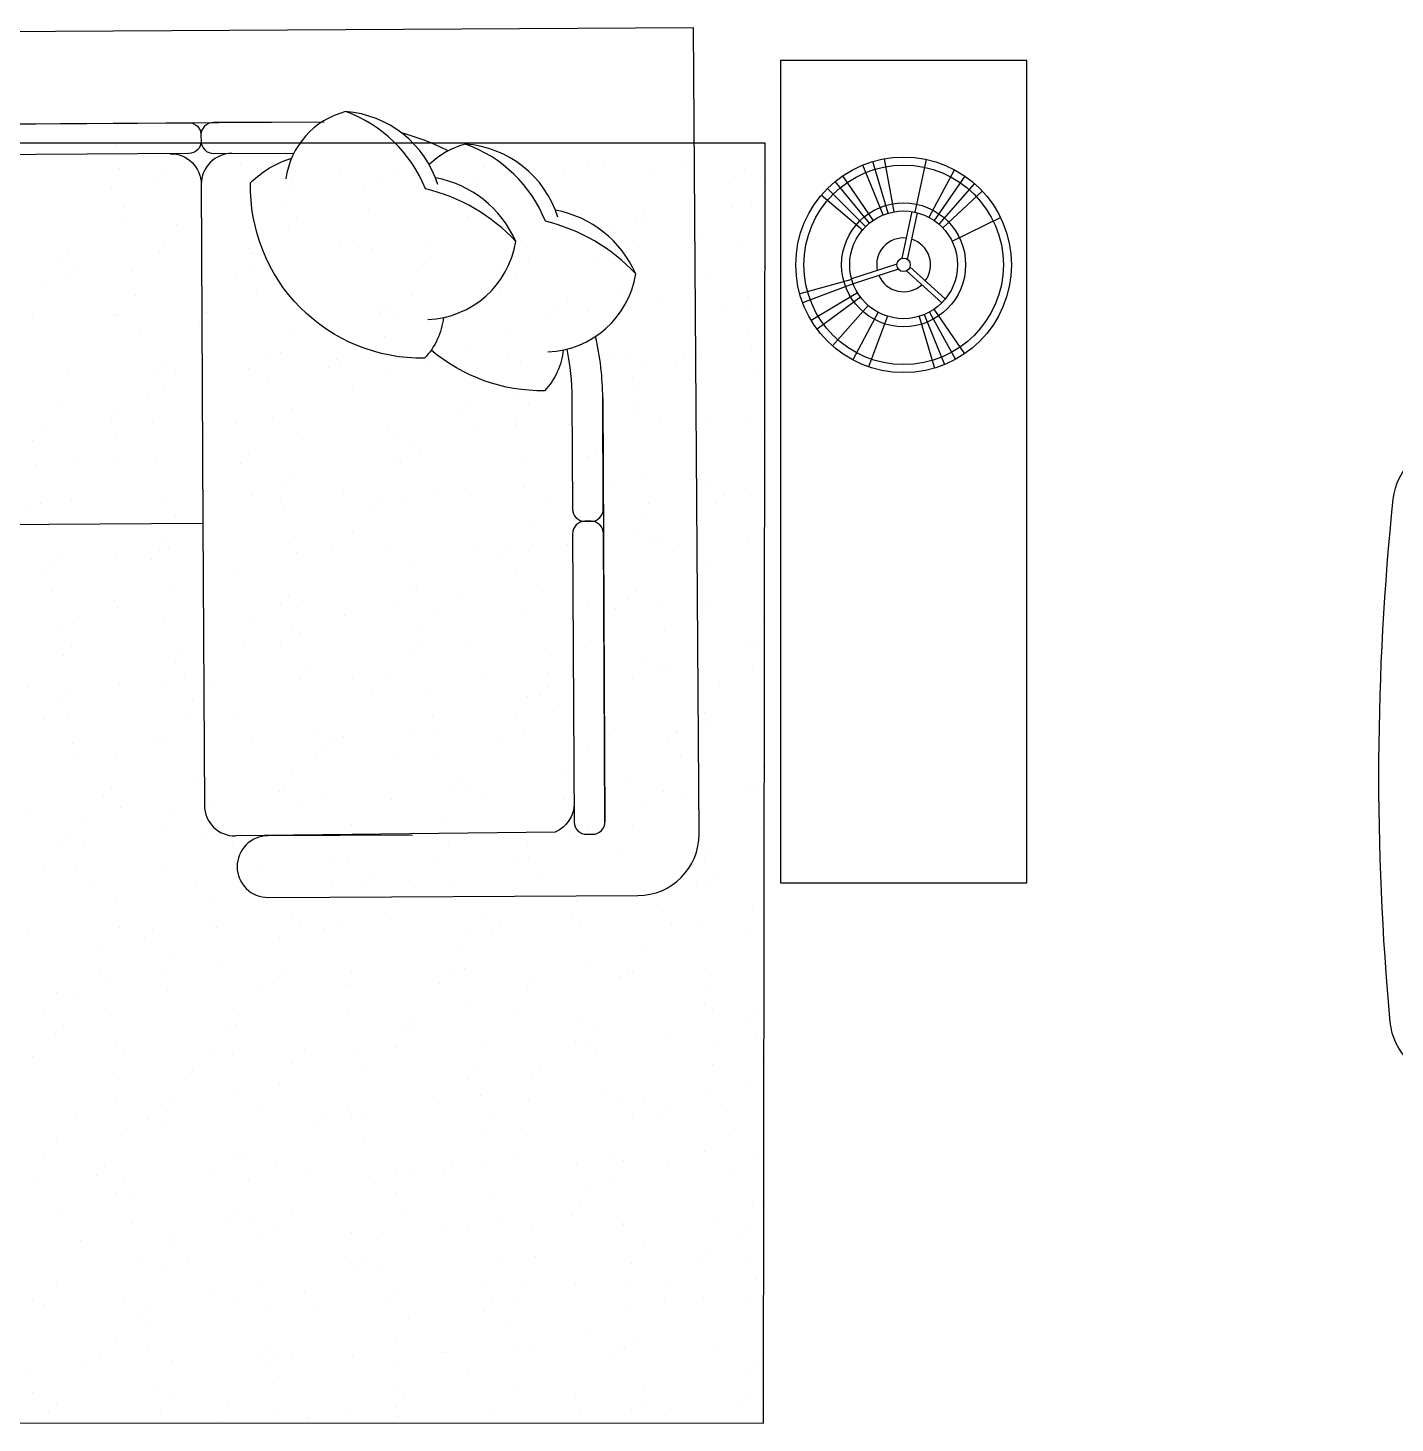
# Model space of a CAD drawing. Extents: x -678889171 to 586587, y -792238163 to 335485.
# Drawn here: x 70743 to 72962, y 64925 to 67190 of the extents above; entities that cross this region are included whole.
import ezdxf

# ---------------------------------------------------------------- set-up
doc = ezdxf.new("R2010")
doc.units = 0
doc.header["$MEASUREMENT"] = 0
doc.set_wipeout_variables(frame=1)
doc.layers.get('0').update_dxf_attribs({"color": 8})
for name, color, linetype in [('9TH-FURN$0$I-FURN', 252, 'Continuous'), ('9TH-FURN$0$I-FURN-FLOR', 252, 'Continuous'), ('9TH-FURN$0$I-FURN-PATT', 252, 'Continuous'), ('9TH-FURN$0$I-WIPEOUT', 252, 'Continuous')]:
    doc.layers.add(name, color=color, linetype=linetype)

msp = doc.modelspace()

# ---------------------------------------------------------------- linework, layer by layer
for p, q in [((71823.1, 67189.8, 0), (69210.2, 67175.3, 0)), ((71832.3, 65881.9, 0), (71823.1, 67189.8, 0)), ((72131.1, 66886.3, 0), (72097.9, 66967.3, 0)), ((72139.2, 66889.2, 0), (72114.1, 66973, 0)), ((72148.7, 66891.5, 0), (72133.2, 66977.6, 0)), ((72182.9, 66890.9, 0), (72201.5, 66976.4, 0)), ((72114.9, 66877.6, 0), (72065.6, 66949.9, 0)), ((72205.6, 66882.5, 0), (72246.9, 66959.6, 0)), ((72214.2, 66877.2, 0), (72264.1, 66949.1, 0)), ((72102.5, 66867.3, 0), (72040.8, 66929.3, 0)), ((72108.8, 66873, 0), (72053.3, 66940.6, 0)), ((72221.9, 66871.2, 0), (72279.6, 66937, 0)), ((72228.1, 66865.2, 0), (72291.8, 66925.1, 0)), ((72097.4, 66861.8, 0), (72030.6, 66918.3, 0)), ((72162.1, 66816.1, 0), (72178.3, 66891.7, 0)), ((72170.7, 66814.2, 0), (72186.9, 66889.9, 0)), ((72242.9, 66843.8, 0), (72321.4, 66882.3, 0)), ((72153.4, 66806.4, 0), (72079.8, 66782.7, 0)), ((72156.1, 66798.1, 0), (72082.4, 66774.3, 0)), ((72168.8, 66795.4, 0), (72226.2, 66743.5, 0)), ((72174.6, 66801.9, 0), (72232, 66750, 0)), ((72080, 66781.7, 0), (71995.8, 66758.1, 0)), ((72082.4, 66774.6, 0), (72000.4, 66743.8, 0)), ((72089.4, 66760.1, 0), (72014.5, 66714.8, 0)), ((72094.2, 66753, 0), (72024.1, 66700.6, 0)), ((72106.6, 66739.5, 0), (72049, 66673.7, 0)), ((72123, 66728.2, 0), (72081.7, 66651.1, 0)), ((72138.4, 66721.8, 0), (72107.4, 66639.9, 0)), ((72189.4, 66721.5, 0), (72214.5, 66637.7, 0)), ((72197.4, 66724.4, 0), (72230.6, 66643.4, 0)), ((72206.3, 66728.6, 0), (72248.3, 66651.8, 0)), ((72213.6, 66733.1, 0), (72262.9, 66660.8, 0)), ((70458.4, 66382.2, 0), (71027, 66386, 0)), ((71027, 66386, 0), (71029.4, 65928, 0)), ((71832.3, 65881.9, 0), (71832.3, 65881.9, 0)), ((71132.8, 65778.5, 0), (71732.8, 65781.4, 0))]:
    msp.add_line(p, q)
at = {"elevation": 0}
for points in [[(71223.8, 67036.9), (69854.2, 67028.4)], [(71676, 66589.1), (71679.6, 65901)], [(71598.9, 65884.6), (71079.7, 65878.2)]]:
    msp.add_lwpolyline(points, dxfattribs=at)
for points in [[(70425.3, 67032), (71003.8, 67035.9, -0.414214), (71023.9, 67016), (71024, 67006, -0.414214), (71004.1, 66985.9), (70425.5, 66982, -0.414214), (70405.4, 67002), (70405.4, 67012, -0.414214)], [(71679.6, 65901.1), (71677.1, 66369.1, 0.414214), (71657, 66389), (71647, 66389, 0.414214), (71627.1, 66368.9), (71629.6, 65900.9, 0.414214), (71649.6, 65881), (71659.6, 65881, 0.414214)]]:
    msp.add_lwpolyline(points, format="xyb", close=True, dxfattribs=at)
for points in [[(71219.9, 67036.9), (71043.8, 67036.1, 0.414214), (71023.9, 67016), (71024, 67006, 0.414214), (71044.1, 66986.1), (71174.8, 66986.7)], [(71408.4, 66935.5, 0.306663), (71258.7, 67054, 0.30633), (71161.8, 66944.6, -0.872847)], [(71534.8, 66843.3, 0.14773), (71388.2, 66928.6, 0.213343), (71258.7, 67054, 0.178662)], [(71425.2, 66990.4, 0.045527), (71348.9, 67019.8)], [(71603.1, 66882.8, 0.306663), (71453.4, 67001.3, 0.132419), (71394.3, 66967.9, 0.132419)], [(71729.5, 66790.6, 0.14773), (71583, 66875.9, 0.213343), (71453.4, 67001.3, 0.178662)], [(70974.1, 66985.7, -0.414214), (71024.3, 66936), (71027, 66386, -0.414214)], [(71074.1, 66986.2, 0.414214), (71024.3, 66936), (71027, 66386, 0.414214)], [(71417.3, 66719.8, -0.165541), (71386.7, 66653.6, -0.425989), (71104.5, 66938.6, -0.121523), (71171, 66978.4, 7.115464)], [(71392.1, 66716.6, 0.356772), (71534.8, 66843.3, 0.249542), (71404.5, 66946.6, -9.61688)], [(71586.9, 66663.9, 0.356772), (71729.5, 66790.6, 0.249542), (71599.2, 66893.9, -9.61688)], [(71617.6, 66668.4, -0.050084), (71626, 66588.9), (71626.9, 66408.9, 0.414214), (71647, 66389), (71657, 66389, 0.414214), (71676.9, 66409.1), (71676, 66589.1, 0.056083), (71664.3, 66689.1)], [(71612, 66667.1, -0.165541), (71581.4, 66600.9, -0.181425), (71397.5, 66666.8, -0.181425)], [(71629.4, 65930.9, -0.302306), (71598.9, 65884.6, -0.302306)], [(71367.3, 65879.6), (71132.3, 65878.5, 0.414214), (71082.6, 65828.2), (71082.6, 65828.2, 0.414214), (71132.8, 65778.5)]]:
    msp.add_lwpolyline(points, format="xyb", dxfattribs=at)
for radius in [175, 161.9, 100.6, 87.5, 10.9]:
    msp.add_circle((72164.3, 66805.3, 0), radius)
for centre, radius, start, end in [((72164.3, 66805.3, 0), 43.7, 83.6283, 192.1499), ((72164.3, 66805.3, 0), 43.7, 323.6283, 72.1499), ((72164.3, 66805.3, 0), 43.7, 203.6283, 312.1499), ((71079.4, 65928.2, 0), 50, 180.2785, 270.2785), ((71732.3, 65881.4, 0), 100, 270.2785, 0.2785)]:
    msp.add_arc(centre, radius, start, end)
at = {"layer": '9TH-FURN$0$I-FURN'}
for p, q in [((72364.3, 67136.9, 0), (71964.3, 67136.9, 0)), ((71964.3, 67136.9, 0), (71964.3, 65802.2, 0)), ((72364.3, 65802.2, 0), (72364.3, 67136.9, 0)), ((71964.3, 65802.2, 0), (72364.3, 65802.2, 0))]:
    msp.add_line(p, q, dxfattribs=at)
at = {"layer": '9TH-FURN$0$I-FURN-FLOR'}
for p, q in [((71939.4, 67003, 0), (68663.6, 67003, 0)), ((71937.1, 64925.3, 0), (71939.4, 67003, 0)), ((68690.5, 64926.6, 0), (71937.1, 64925.3, 0))]:
    msp.add_line(p, q, dxfattribs=at)
at = {"layer": '9TH-FURN$0$I-FURN-PATT'}
for p, q in [((70887.1, 67000.3, 0), (70887.1, 67000.3, 0)), ((71365.5, 66992.8, 0), (71365.5, 66992.8, 0)), ((71088.4, 66968.1, 0), (71088.4, 66968.1, 0)), ((71652.9, 66966.9, 0), (71652.9, 66966.9, 0)), ((71679.5, 66971.4, 0), (71679.5, 66971.4, 0)), ((71811.2, 66965.4, 0), (71811.2, 66965.4, 0)), ((70889.2, 66961.1, 0), (70889.2, 66961.1, 0)), ((70892.1, 66960.6, 0), (70892.1, 66960.6, 0)), ((70955.6, 66941.3, 0), (70955.6, 66941.3, 0)), ((70968.5, 66955.3, 0), (70968.5, 66955.3, 0)), ((71248.1, 66957.2, 0), (71248.1, 66957.2, 0)), ((71318.5, 66942.9, 0), (71318.5, 66942.9, 0)), ((71344.9, 66960.7, 0), (71344.9, 66960.7, 0)), ((71465.4, 66947.1, 0), (71465.4, 66947.1, 0)), ((71483.3, 66963.9, 0), (71483.3, 66963.9, 0)), ((71518.8, 66949.5, 0), (71518.8, 66949.5, 0)), ((71531.7, 66963.5, 0), (71531.7, 66963.5, 0)), ((71612.2, 66951.3, 0), (71612.2, 66951.3, 0)), ((71759.1, 66955.5, 0), (71759.1, 66955.5, 0)), ((71905.9, 66959.7, 0), (71905.9, 66959.7, 0)), ((70878, 66930.2, 0), (70878, 66930.2, 0)), ((71024.9, 66934.4, 0), (71024.9, 66934.4, 0)), ((71171.7, 66938.6, 0), (71171.7, 66938.6, 0)), ((71174.5, 66932, 0), (71174.5, 66932, 0)), ((71289.9, 66934.1, 0), (71289.9, 66934.1, 0)), ((71881.1, 66937.4, 0), (71881.1, 66937.4, 0)), ((71938.2, 66937.8, 0), (71938.2, 66937.8, 0)), ((70900, 66898.6, 0), (70900, 66898.6, 0)), ((71153.9, 66899.9, 0), (71153.9, 66899.9, 0)), ((71461.9, 66906.1, 0), (71461.9, 66906.1, 0)), ((71491.2, 66901.9, 0), (71491.2, 66901.9, 0)), ((71886.1, 66897.7, 0), (71886.1, 66897.7, 0)), ((71917.6, 66905.8, 0), (71917.6, 66905.8, 0)), ((70894.6, 66875.3, 0), (70894.6, 66875.3, 0)), ((71178.3, 66881.6, 0), (71178.3, 66881.6, 0)), ((71295, 66894.4, 0), (71295, 66894.4, 0)), ((71457.8, 66883.5, 0), (71457.8, 66883.5, 0)), ((71728.5, 66875.8, 0), (71728.5, 66875.8, 0)), ((71741.4, 66889.8, 0), (71741.4, 66889.8, 0)), ((71747.1, 66877, 0), (71747.1, 66877, 0)), ((70983.4, 66871.2, 0), (70983.4, 66871.2, 0)), ((71101.6, 66864.5, 0), (71101.6, 66864.5, 0)), ((71165.3, 66867.6, 0), (71165.3, 66867.6, 0)), ((71692.7, 66867.9, 0), (71692.7, 66867.9, 0)), ((71837.5, 66852.4, 0), (71837.5, 66852.4, 0)), ((70962.8, 66839.1, 0), (70962.8, 66839.1, 0)), ((71103.3, 66831.3, 0), (71103.3, 66831.3, 0)), ((71250.2, 66835.6, 0), (71250.2, 66835.6, 0)), ((71270.8, 66845.3, 0), (71270.8, 66845.3, 0)), ((71302.9, 66832.4, 0), (71302.9, 66832.4, 0)), ((71397, 66839.8, 0), (71397, 66839.8, 0)), ((71543.8, 66844, 0), (71543.8, 66844, 0)), ((71690.7, 66848.2, 0), (71690.7, 66848.2, 0)), ((71697.8, 66828.2, 0), (71697.8, 66828.2, 0)), ((71726.5, 66845, 0), (71726.5, 66845, 0)), ((71894, 66835.7, 0), (71894, 66835.7, 0)), ((70792.4, 66810.4, 0), (70792.4, 66810.4, 0)), ((70809.6, 66822.9, 0), (70809.6, 66822.9, 0)), ((70956.5, 66827.1, 0), (70956.5, 66827.1, 0)), ((71106.6, 66824.9, 0), (71106.6, 66824.9, 0)), ((71388, 66807.9, 0), (71388, 66807.9, 0)), ((71556.1, 66816.3, 0), (71556.1, 66816.3, 0)), ((71667.5, 66809.7, 0), (71667.5, 66809.7, 0)), ((70811.9, 66785.7, 0), (70811.9, 66785.7, 0)), ((70824.8, 66799.7, 0), (70824.8, 66799.7, 0)), ((70913.3, 66795, 0), (70913.3, 66795, 0)), ((71079.7, 66784.5, 0), (71079.7, 66784.5, 0)), ((71104.3, 66801.6, 0), (71104.3, 66801.6, 0)), ((71375, 66793.9, 0), (71375, 66793.9, 0)), ((71504.4, 66798.3, 0), (71504.4, 66798.3, 0)), ((71535.5, 66784.2, 0), (71535.5, 66784.2, 0)), ((71843.5, 66790.4, 0), (71843.5, 66790.4, 0)), ((71938.2, 66802.1, 0), (71938.2, 66802.1, 0)), ((70771.8, 66778.4, 0), (70771.8, 66778.4, 0)), ((71114.6, 66762.9, 0), (71114.6, 66762.9, 0)), ((71705.7, 66766.2, 0), (71705.7, 66766.2, 0)), ((70918.3, 66755.4, 0), (70918.3, 66755.4, 0)), ((71365, 66755.5, 0), (71365, 66755.5, 0)), ((71472, 66741.2, 0), (71472, 66741.2, 0)), ((71509.5, 66758.7, 0), (71509.5, 66758.7, 0)), ((71618.8, 66745.5, 0), (71618.8, 66745.5, 0)), ((71765.7, 66749.7, 0), (71765.7, 66749.7, 0)), ((71912.5, 66753.9, 0), (71912.5, 66753.9, 0)), ((70750.9, 66719.7, 0), (70750.9, 66719.7, 0)), ((70884.6, 66724.4, 0), (70884.6, 66724.4, 0)), ((70888.7, 66723.8, 0), (70888.7, 66723.8, 0)), ((71031.5, 66728.6, 0), (71031.5, 66728.6, 0)), ((71034.5, 66726, 0), (71034.5, 66726, 0)), ((71178.3, 66732.8, 0), (71178.3, 66732.8, 0)), ((71314, 66727.8, 0), (71314, 66727.8, 0)), ((71316.1, 66728.8, 0), (71316.1, 66728.8, 0)), ((71325.1, 66737, 0), (71325.1, 66737, 0)), ((71344.4, 66723.4, 0), (71344.4, 66723.4, 0)), ((71584.7, 66720.2, 0), (71584.7, 66720.2, 0)), ((71597.7, 66734.2, 0), (71597.7, 66734.2, 0)), ((71652.4, 66729.6, 0), (71652.4, 66729.6, 0)), ((71877.2, 66736, 0), (71877.2, 66736, 0)), ((71907.2, 66732.1, 0), (71907.2, 66732.1, 0)), ((70926.2, 66693.4, 0), (70926.2, 66693.4, 0)), ((71021.6, 66712, 0), (71021.6, 66712, 0)), ((71174, 66694.7, 0), (71174, 66694.7, 0)), ((71517.4, 66696.7, 0), (71517.4, 66696.7, 0)), ((71912.3, 66692.5, 0), (71912.3, 66692.5, 0)), ((71937.7, 66700.5, 0), (71937.7, 66700.5, 0)), ((71321.2, 66689.2, 0), (71321.2, 66689.2, 0)), ((71127.8, 66659.3, 0), (71127.8, 66659.3, 0)), ((71153.4, 66662.6, 0), (71153.4, 66662.6, 0)), ((71244.2, 66652.3, 0), (71244.2, 66652.3, 0)), ((71461.3, 66668.8, 0), (71461.3, 66668.8, 0)), ((71523.7, 66654.1, 0), (71523.7, 66654.1, 0)), ((71542.1, 66649.1, 0), (71542.1, 66649.1, 0)), ((71689, 66653.3, 0), (71689, 66653.3, 0)), ((71718.9, 66662.6, 0), (71718.9, 66662.6, 0)), ((71807.4, 66660.5, 0), (71807.4, 66660.5, 0)), ((71835.8, 66657.5, 0), (71835.8, 66657.5, 0)), ((71917.1, 66668.5, 0), (71917.1, 66668.5, 0)), ((70807.9, 66628, 0), (70807.9, 66628, 0)), ((70954.8, 66632.2, 0), (70954.8, 66632.2, 0)), ((70960.6, 66645.9, 0), (70960.6, 66645.9, 0)), ((70982.9, 66633.9, 0), (70982.9, 66633.9, 0)), ((71101.6, 66636.4, 0), (71101.6, 66636.4, 0)), ((71231.3, 66638.3, 0), (71231.3, 66638.3, 0)), ((71248.4, 66640.6, 0), (71248.4, 66640.6, 0)), ((71329.1, 66627.2, 0), (71329.1, 66627.2, 0)), ((71395.3, 66644.9, 0), (71395.3, 66644.9, 0)), ((71746.6, 66639.7, 0), (71746.6, 66639.7, 0)), ((71794.4, 66646.5, 0), (71794.4, 66646.5, 0)), ((71920.2, 66630.5, 0), (71920.2, 66630.5, 0)), ((70962.3, 66601.8, 0), (70962.3, 66601.8, 0)), ((71132.8, 66619.6, 0), (71132.8, 66619.6, 0)), ((71270.3, 66608, 0), (71270.3, 66608, 0)), ((71724, 66623, 0), (71724, 66623, 0)), ((71726, 66607.7, 0), (71726, 66607.7, 0)), ((70939.4, 66589.8, 0), (70939.4, 66589.8, 0)), ((71530.6, 66593.1, 0), (71530.6, 66593.1, 0)), ((71733.4, 66580.4, 0), (71733.4, 66580.4, 0)), ((70791.9, 66573.1, 0), (70791.9, 66573.1, 0)), ((70877.9, 66556.4, 0), (70877.9, 66556.4, 0)), ((70890.8, 66570.4, 0), (70890.8, 66570.4, 0)), ((71140.7, 66557.7, 0), (71140.7, 66557.7, 0)), ((71170.3, 66572.2, 0), (71170.3, 66572.2, 0)), ((71441, 66564.6, 0), (71441, 66564.6, 0)), ((71453.9, 66578.6, 0), (71453.9, 66578.6, 0)), ((71555.6, 66579, 0), (71555.6, 66579, 0)), ((71731.9, 66561, 0), (71731.9, 66561, 0)), ((70771.3, 66541.1, 0), (70771.3, 66541.1, 0)), ((70944.5, 66550.1, 0), (70944.5, 66550.1, 0)), ((71079.2, 66547.2, 0), (71079.2, 66547.2, 0)), ((71326.9, 66537.6, 0), (71326.9, 66537.6, 0)), ((71473.7, 66541.8, 0), (71473.7, 66541.8, 0)), ((71535, 66546.9, 0), (71535, 66546.9, 0)), ((71535.7, 66553.4, 0), (71535.7, 66553.4, 0)), ((71620.6, 66546, 0), (71620.6, 66546, 0)), ((71767.4, 66550.2, 0), (71767.4, 66550.2, 0)), ((71842.9, 66553.1, 0), (71842.9, 66553.1, 0)), ((71914.3, 66554.4, 0), (71914.3, 66554.4, 0)), ((70751.1, 66520.3, 0), (70751.1, 66520.3, 0)), ((70886.4, 66524.9, 0), (70886.4, 66524.9, 0)), ((71033.2, 66529.1, 0), (71033.2, 66529.1, 0)), ((71180.1, 66533.3, 0), (71180.1, 66533.3, 0)), ((71342.3, 66523.6, 0), (71342.3, 66523.6, 0)), ((71364.5, 66518.2, 0), (71364.5, 66518.2, 0)), ((71933.4, 66526.9, 0), (71933.4, 66526.9, 0)), ((70816.9, 66490.3, 0), (70816.9, 66490.3, 0)), ((71100.5, 66496.7, 0), (71100.5, 66496.7, 0)), ((71380, 66498.5, 0), (71380, 66498.5, 0)), ((71543.6, 66491.5, 0), (71543.6, 66491.5, 0)), ((71650.7, 66490.8, 0), (71650.7, 66490.8, 0)), ((71651.9, 66492.3, 0), (71651.9, 66492.3, 0)), ((71663.6, 66504.8, 0), (71663.6, 66504.8, 0)), ((70756.2, 66480.6, 0), (70756.2, 66480.6, 0)), ((70888.2, 66486.5, 0), (70888.2, 66486.5, 0)), ((70952.4, 66488.2, 0), (70952.4, 66488.2, 0)), ((71087.6, 66482.7, 0), (71087.6, 66482.7, 0)), ((71343.9, 66486.1, 0), (71343.9, 66486.1, 0)), ((71347.3, 66483.9, 0), (71347.3, 66483.9, 0)), ((71938.5, 66487.2, 0), (71938.5, 66487.2, 0)), ((71154, 66454.1, 0), (71154, 66454.1, 0)), ((71173.5, 66457.4, 0), (71173.5, 66457.4, 0)), ((71548.7, 66443.2, 0), (71548.7, 66443.2, 0)), ((71695.6, 66447.5, 0), (71695.6, 66447.5, 0)), ((71745.1, 66457.4, 0), (71745.1, 66457.4, 0)), ((71842.4, 66451.7, 0), (71842.4, 66451.7, 0)), ((71937.2, 66463.2, 0), (71937.2, 66463.2, 0)), ((70814.5, 66422.1, 0), (70814.5, 66422.1, 0)), ((70961.4, 66426.4, 0), (70961.4, 66426.4, 0)), ((71108.2, 66430.6, 0), (71108.2, 66430.6, 0)), ((71152.9, 66425.3, 0), (71152.9, 66425.3, 0)), ((71255, 66434.8, 0), (71255, 66434.8, 0)), ((71310.2, 66422.9, 0), (71310.2, 66422.9, 0)), ((71355.3, 66422, 0), (71355.3, 66422, 0)), ((71401.9, 66439, 0), (71401.9, 66439, 0)), ((71460.8, 66431.5, 0), (71460.8, 66431.5, 0)), ((71589.7, 66424.8, 0), (71589.7, 66424.8, 0)), ((71873.3, 66431.1, 0), (71873.3, 66431.1, 0)), ((71916.6, 66431.2, 0), (71916.6, 66431.2, 0)), ((70747.1, 66414.8, 0), (70747.1, 66414.8, 0)), ((70764.1, 66418.6, 0), (70764.1, 66418.6, 0)), ((71026.6, 66416.6, 0), (71026.6, 66416.6, 0)), ((71159, 66414.4, 0), (71159, 66414.4, 0)), ((71297.3, 66408.9, 0), (71297.3, 66408.9, 0)), ((71746.1, 66402.4, 0), (71746.1, 66402.4, 0)), ((71750.2, 66417.7, 0), (71750.2, 66417.7, 0)), ((71860.4, 66417.1, 0), (71860.4, 66417.1, 0)), ((70965.6, 66384.6, 0), (70965.6, 66384.6, 0)), ((70982.4, 66396.6, 0), (70982.4, 66396.6, 0)), ((71556.8, 66387.9, 0), (71556.8, 66387.9, 0)), ((70961.8, 66364.5, 0), (70961.8, 66364.5, 0)), ((71269.8, 66370.7, 0), (71269.8, 66370.7, 0)), ((71725.5, 66370.4, 0), (71725.5, 66370.4, 0)), ((71758.1, 66355.8, 0), (71758.1, 66355.8, 0)), ((71765.7, 66355.3, 0), (71765.7, 66355.3, 0)), ((71912.6, 66359.5, 0), (71912.6, 66359.5, 0)), ((70791.4, 66335.8, 0), (70791.4, 66335.8, 0)), ((70884.7, 66330, 0), (70884.7, 66330, 0)), ((70956.8, 66341, 0), (70956.8, 66341, 0)), ((70970.7, 66344.9, 0), (70970.7, 66344.9, 0)), ((71031.5, 66334.2, 0), (71031.5, 66334.2, 0)), ((71166.9, 66352.4, 0), (71166.9, 66352.4, 0)), ((71178.4, 66338.4, 0), (71178.4, 66338.4, 0)), ((71236.3, 66342.9, 0), (71236.3, 66342.9, 0)), ((71325.2, 66342.6, 0), (71325.2, 66342.6, 0)), ((71472, 66346.9, 0), (71472, 66346.9, 0)), ((71507, 66335.2, 0), (71507, 66335.2, 0)), ((71519.9, 66349.2, 0), (71519.9, 66349.2, 0)), ((71555.1, 66341.7, 0), (71555.1, 66341.7, 0)), ((71561.9, 66348.2, 0), (71561.9, 66348.2, 0)), ((71618.9, 66351.1, 0), (71618.9, 66351.1, 0)), ((71799.4, 66351.1, 0), (71799.4, 66351.1, 0)), ((70777.3, 66315.1, 0), (70777.3, 66315.1, 0)), ((70943.8, 66327.1, 0), (70943.8, 66327.1, 0)), ((71078.7, 66309.9, 0), (71078.7, 66309.9, 0)), ((71368.5, 66318.4, 0), (71368.5, 66318.4, 0)), ((71534.5, 66309.6, 0), (71534.5, 66309.6, 0)), ((71842.4, 66315.8, 0), (71842.4, 66315.8, 0)), ((70770.8, 66303.8, 0), (70770.8, 66303.8, 0)), ((71569.8, 66286.2, 0), (71569.8, 66286.2, 0)), ((70782.4, 66275.4, 0), (70782.4, 66275.4, 0)), ((70978.6, 66282.9, 0), (70978.6, 66282.9, 0)), ((71166.5, 66267.3, 0), (71166.5, 66267.3, 0)), ((71364, 66280.9, 0), (71364, 66280.9, 0)), ((71373.5, 66278.7, 0), (71373.5, 66278.7, 0)), ((71446, 66269.2, 0), (71446, 66269.2, 0)), ((71729.6, 66275.5, 0), (71729.6, 66275.5, 0)), ((70882.8, 66261, 0), (70882.8, 66261, 0)), ((70887.7, 66249.2, 0), (70887.7, 66249.2, 0)), ((71153.5, 66253.3, 0), (71153.5, 66253.3, 0)), ((71180.1, 66248.9, 0), (71180.1, 66248.9, 0)), ((71343.4, 66248.8, 0), (71343.4, 66248.8, 0)), ((71403.6, 66239.6, 0), (71403.6, 66239.6, 0)), ((71550.5, 66243.8, 0), (71550.5, 66243.8, 0)), ((71651.4, 66255, 0), (71651.4, 66255, 0)), ((71697.3, 66248, 0), (71697.3, 66248, 0)), ((71716.7, 66261.5, 0), (71716.7, 66261.5, 0)), ((71771.3, 66252.2, 0), (71771.3, 66252.2, 0)), ((71844.2, 66252.2, 0), (71844.2, 66252.2, 0)), ((70816.3, 66222.7, 0), (70816.3, 66222.7, 0)), ((70963.1, 66226.9, 0), (70963.1, 66226.9, 0)), ((71110, 66231.1, 0), (71110, 66231.1, 0)), ((71173, 66220.1, 0), (71173, 66220.1, 0)), ((71256.8, 66235.3, 0), (71256.8, 66235.3, 0)), ((71381.4, 66216.7, 0), (71381.4, 66216.7, 0)), ((71936.7, 66225.9, 0), (71936.7, 66225.9, 0)), ((70790.3, 66213.4, 0), (70790.3, 66213.4, 0)), ((71185.2, 66209.2, 0), (71185.2, 66209.2, 0)), ((71460.3, 66194.2, 0), (71460.3, 66194.2, 0)), ((71655.7, 66195.5, 0), (71655.7, 66195.5, 0)), ((71776.4, 66212.5, 0), (71776.4, 66212.5, 0)), ((70800.1, 66171.4, 0), (70800.1, 66171.4, 0)), ((70813, 66185.4, 0), (70813, 66185.4, 0)), ((70991.8, 66179.4, 0), (70991.8, 66179.4, 0)), ((71092.5, 66187.3, 0), (71092.5, 66187.3, 0)), ((71152.4, 66188, 0), (71152.4, 66188, 0)), ((71363.2, 66179.6, 0), (71363.2, 66179.6, 0)), ((71376.2, 66193.6, 0), (71376.2, 66193.6, 0)), ((71583, 66182.7, 0), (71583, 66182.7, 0)), ((71916.1, 66193.9, 0), (71916.1, 66193.9, 0)), ((71926.4, 66187.8, 0), (71926.4, 66187.8, 0)), ((70981.9, 66159.3, 0), (70981.9, 66159.3, 0)), ((71745.6, 66165.1, 0), (71745.6, 66165.1, 0)), ((71772.3, 66149.5, 0), (71772.3, 66149.5, 0)), ((71784.3, 66150.5, 0), (71784.3, 66150.5, 0)), ((71919.2, 66153.7, 0), (71919.2, 66153.7, 0)), ((70961.3, 66127.3, 0), (70961.3, 66127.3, 0)), ((70996.9, 66139.7, 0), (70996.9, 66139.7, 0)), ((71038.1, 66128.4, 0), (71038.1, 66128.4, 0)), ((71185, 66132.6, 0), (71185, 66132.6, 0)), ((71193.1, 66147.2, 0), (71193.1, 66147.2, 0)), ((71269.3, 66133.4, 0), (71269.3, 66133.4, 0)), ((71331.8, 66136.8, 0), (71331.8, 66136.8, 0)), ((71478.6, 66141, 0), (71478.6, 66141, 0)), ((71588, 66143, 0), (71588, 66143, 0)), ((71625.5, 66145.2, 0), (71625.5, 66145.2, 0)), ((71725, 66133.1, 0), (71725, 66133.1, 0)), ((70744.4, 66119.9, 0), (70744.4, 66119.9, 0)), ((70803.5, 66109.9, 0), (70803.5, 66109.9, 0)), ((70891.3, 66124.1, 0), (70891.3, 66124.1, 0)), ((71022.7, 66111.7, 0), (71022.7, 66111.7, 0)), ((71302.2, 66113.6, 0), (71302.2, 66113.6, 0)), ((71394.7, 66113.2, 0), (71394.7, 66113.2, 0)), ((71554.6, 66104.4, 0), (71554.6, 66104.4, 0)), ((71572.9, 66105.9, 0), (71572.9, 66105.9, 0)), ((71585.9, 66119.9, 0), (71585.9, 66119.9, 0)), ((71865.4, 66121.7, 0), (71865.4, 66121.7, 0)), ((70790.9, 66098.5, 0), (70790.9, 66098.5, 0)), ((71009.8, 66097.7, 0), (71009.8, 66097.7, 0)), ((71596, 66081, 0), (71596, 66081, 0)), ((70770.3, 66066.5, 0), (70770.3, 66066.5, 0)), ((70808.6, 66070.2, 0), (70808.6, 66070.2, 0)), ((71004.8, 66077.7, 0), (71004.8, 66077.7, 0)), ((71078.2, 66072.6, 0), (71078.2, 66072.6, 0)), ((71399.7, 66073.5, 0), (71399.7, 66073.5, 0)), ((71534, 66072.3, 0), (71534, 66072.3, 0)), ((71841.9, 66078.5, 0), (71841.9, 66078.5, 0)), ((71108.3, 66036.2, 0), (71108.3, 66036.2, 0)), ((71206.3, 66043.7, 0), (71206.3, 66043.7, 0)), ((71232.4, 66038, 0), (71232.4, 66038, 0)), ((71255.1, 66040.4, 0), (71255.1, 66040.4, 0)), ((71363.5, 66043.6, 0), (71363.5, 66043.6, 0)), ((71401.9, 66044.6, 0), (71401.9, 66044.6, 0)), ((71511.9, 66039.9, 0), (71511.9, 66039.9, 0)), ((71548.8, 66048.8, 0), (71548.8, 66048.8, 0)), ((71695.6, 66053.1, 0), (71695.6, 66053.1, 0)), ((71795.6, 66046.2, 0), (71795.6, 66046.2, 0)), ((71797.5, 66047, 0), (71797.5, 66047, 0)), ((71842.5, 66057.3, 0), (71842.5, 66057.3, 0)), ((70814.6, 66027.8, 0), (70814.6, 66027.8, 0)), ((70948.8, 66031.7, 0), (70948.8, 66031.7, 0)), ((70961.4, 66032, 0), (70961.4, 66032, 0)), ((71219.5, 66024, 0), (71219.5, 66024, 0)), ((71650.9, 66017.7, 0), (71650.9, 66017.7, 0)), ((71782.6, 66032.2, 0), (71782.6, 66032.2, 0)), ((70816.5, 66008.2, 0), (70816.5, 66008.2, 0)), ((70887.2, 66011.9, 0), (70887.2, 66011.9, 0)), ((71211.4, 66004, 0), (71211.4, 66004, 0)), ((71342.9, 66011.5, 0), (71342.9, 66011.5, 0)), ((71407.6, 66011.5, 0), (71407.6, 66011.5, 0)), ((71802.6, 66007.3, 0), (71802.6, 66007.3, 0)), ((71018, 65974.2, 0), (71018, 65974.2, 0)), ((71172.5, 65982.8, 0), (71172.5, 65982.8, 0)), ((71609.2, 65977.5, 0), (71609.2, 65977.5, 0)), ((71936.2, 65988.6, 0), (71936.2, 65988.6, 0)), ((70879, 65956.1, 0), (70879, 65956.1, 0)), ((71151.9, 65950.7, 0), (71151.9, 65950.7, 0)), ((71158.5, 65958, 0), (71158.5, 65958, 0)), ((71429.2, 65950.3, 0), (71429.2, 65950.3, 0)), ((71442.1, 65964.3, 0), (71442.1, 65964.3, 0)), ((71459.8, 65956.9, 0), (71459.8, 65956.9, 0)), ((71627.2, 65945.8, 0), (71627.2, 65945.8, 0)), ((71721.6, 65966.1, 0), (71721.6, 65966.1, 0)), ((71774.1, 65950, 0), (71774.1, 65950, 0)), ((71810.5, 65945.3, 0), (71810.5, 65945.3, 0)), ((71915.6, 65956.6, 0), (71915.6, 65956.6, 0)), ((71920.9, 65954.2, 0), (71920.9, 65954.2, 0)), ((70866.1, 65942.1, 0), (70866.1, 65942.1, 0)), ((70893, 65924.7, 0), (70893, 65924.7, 0)), ((71023.1, 65934.5, 0), (71023.1, 65934.5, 0)), ((71039.9, 65928.9, 0), (71039.9, 65928.9, 0)), ((71186.7, 65933.1, 0), (71186.7, 65933.1, 0)), ((71219.3, 65942, 0), (71219.3, 65942, 0)), ((71333.5, 65937.3, 0), (71333.5, 65937.3, 0)), ((71480.4, 65941.5, 0), (71480.4, 65941.5, 0)), ((71614.2, 65937.8, 0), (71614.2, 65937.8, 0)), ((71745.1, 65927.8, 0), (71745.1, 65927.8, 0)), ((70746.2, 65920.5, 0), (70746.2, 65920.5, 0)), ((70829.7, 65904.6, 0), (70829.7, 65904.6, 0)), ((70981.4, 65922, 0), (70981.4, 65922, 0)), ((71420.9, 65908, 0), (71420.9, 65908, 0)), ((70960.8, 65890, 0), (70960.8, 65890, 0)), ((71088.7, 65882.4, 0), (71088.7, 65882.4, 0)), ((71268.8, 65896.1, 0), (71268.8, 65896.1, 0)), ((71368.2, 65884.2, 0), (71368.2, 65884.2, 0)), ((71651.8, 65890.6, 0), (71651.8, 65890.6, 0)), ((71724.5, 65895.8, 0), (71724.5, 65895.8, 0)), ((71931.3, 65892.4, 0), (71931.3, 65892.4, 0)), ((70790.3, 65861.2, 0), (70790.3, 65861.2, 0)), ((70805.1, 65876.1, 0), (70805.1, 65876.1, 0)), ((70834.8, 65865, 0), (70834.8, 65865, 0)), ((71031, 65872.5, 0), (71031, 65872.5, 0)), ((71075.8, 65868.4, 0), (71075.8, 65868.4, 0)), ((71425.9, 65868.3, 0), (71425.9, 65868.3, 0)), ((71554.1, 65867.1, 0), (71554.1, 65867.1, 0)), ((71622.1, 65875.8, 0), (71622.1, 65875.8, 0)), ((71638.9, 65876.6, 0), (71638.9, 65876.6, 0)), ((71077.7, 65835.4, 0), (71077.7, 65835.4, 0)), ((71232.5, 65838.5, 0), (71232.5, 65838.5, 0)), ((71261.7, 65834.6, 0), (71261.7, 65834.6, 0)), ((71408.5, 65838.8, 0), (71408.5, 65838.8, 0)), ((71533.5, 65835, 0), (71533.5, 65835, 0)), ((71555.4, 65843, 0), (71555.4, 65843, 0)), ((71702.2, 65847.2, 0), (71702.2, 65847.2, 0)), ((71823.7, 65841.8, 0), (71823.7, 65841.8, 0)), ((71841.4, 65841.2, 0), (71841.4, 65841.2, 0)), ((71849.1, 65851.5, 0), (71849.1, 65851.5, 0)), ((70769.7, 65829.2, 0), (70769.7, 65829.2, 0)), ((70821.2, 65821.9, 0), (70821.2, 65821.9, 0)), ((70968, 65826.1, 0), (70968, 65826.1, 0)), ((71114.9, 65830.4, 0), (71114.9, 65830.4, 0)), ((71577.9, 65810.5, 0), (71577.9, 65810.5, 0)), ((71861.5, 65816.8, 0), (71861.5, 65816.8, 0)), ((70842.7, 65803, 0), (70842.7, 65803, 0)), ((71014.8, 65802.3, 0), (71014.8, 65802.3, 0)), ((71237.6, 65798.8, 0), (71237.6, 65798.8, 0)), ((71285.5, 65794.7, 0), (71285.5, 65794.7, 0)), ((71298.4, 65808.7, 0), (71298.4, 65808.7, 0)), ((71363, 65806.3, 0), (71363, 65806.3, 0)), ((71433.8, 65806.3, 0), (71433.8, 65806.3, 0)), ((71828.7, 65802.1, 0), (71828.7, 65802.1, 0)), ((71848.6, 65802.9, 0), (71848.6, 65802.9, 0)), ((70886.6, 65774.6, 0), (70886.6, 65774.6, 0)), ((71044.2, 65768.9, 0), (71044.2, 65768.9, 0)), ((71342.4, 65774.2, 0), (71342.4, 65774.2, 0)), ((71635.4, 65772.3, 0), (71635.4, 65772.3, 0)), ((71650.4, 65780.4, 0), (71650.4, 65780.4, 0)), ((71171.9, 65745.5, 0), (71171.9, 65745.5, 0)), ((71331.8, 65742.4, 0), (71331.8, 65742.4, 0)), ((71478.7, 65746.6, 0), (71478.7, 65746.6, 0)), ((71625.5, 65750.8, 0), (71625.5, 65750.8, 0)), ((71772.4, 65755.1, 0), (71772.4, 65755.1, 0)), ((71919.2, 65759.3, 0), (71919.2, 65759.3, 0)), ((71935.7, 65751.3, 0), (71935.7, 65751.3, 0)), ((70744.5, 65725.5, 0), (70744.5, 65725.5, 0)), ((70891.3, 65729.8, 0), (70891.3, 65729.8, 0)), ((70945, 65726.8, 0), (70945, 65726.8, 0)), ((71038.2, 65734, 0), (71038.2, 65734, 0)), ((71049.3, 65729.3, 0), (71049.3, 65729.3, 0)), ((71185, 65738.2, 0), (71185, 65738.2, 0)), ((71224.5, 65728.6, 0), (71224.5, 65728.6, 0)), ((71245.5, 65736.8, 0), (71245.5, 65736.8, 0)), ((71459.3, 65719.6, 0), (71459.3, 65719.6, 0)), ((71495.2, 65721, 0), (71495.2, 65721, 0)), ((71508.1, 65735, 0), (71508.1, 65735, 0)), ((71640.4, 65732.6, 0), (71640.4, 65732.6, 0)), ((71787.6, 65736.8, 0), (71787.6, 65736.8, 0)), ((71836.7, 65740.1, 0), (71836.7, 65740.1, 0)), ((71915.1, 65719.3, 0), (71915.1, 65719.3, 0)), ((70855.9, 65699.4, 0), (70855.9, 65699.4, 0)), ((70932, 65712.8, 0), (70932, 65712.8, 0)), ((71151.3, 65713.4, 0), (71151.3, 65713.4, 0)), ((71447, 65702.7, 0), (71447, 65702.7, 0)), ((70980.9, 65684.7, 0), (70980.9, 65684.7, 0)), ((71744.6, 65690.5, 0), (71744.6, 65690.5, 0)), ((70861, 65659.7, 0), (70861, 65659.7, 0)), ((70960.3, 65652.7, 0), (70960.3, 65652.7, 0)), ((71057.2, 65667.3, 0), (71057.2, 65667.3, 0)), ((71154.7, 65653.1, 0), (71154.7, 65653.1, 0)), ((71268.2, 65658.8, 0), (71268.2, 65658.8, 0)), ((71434.2, 65654.9, 0), (71434.2, 65654.9, 0)), ((71452.1, 65663.1, 0), (71452.1, 65663.1, 0)), ((71648.3, 65670.6, 0), (71648.3, 65670.6, 0)), ((71717.8, 65661.2, 0), (71717.8, 65661.2, 0)), ((71724, 65658.5, 0), (71724, 65658.5, 0)), ((71850.8, 65652, 0), (71850.8, 65652, 0)), ((70871, 65646.7, 0), (70871, 65646.7, 0)), ((71116.6, 65630.9, 0), (71116.6, 65630.9, 0)), ((71141.7, 65639.1, 0), (71141.7, 65639.1, 0)), ((71258.7, 65633.2, 0), (71258.7, 65633.2, 0)), ((71263.4, 65635.1, 0), (71263.4, 65635.1, 0)), ((71410.3, 65639.3, 0), (71410.3, 65639.3, 0)), ((71553.5, 65629.8, 0), (71553.5, 65629.8, 0)), ((71557.1, 65643.5, 0), (71557.1, 65643.5, 0)), ((71704, 65647.8, 0), (71704, 65647.8, 0)), ((71704.9, 65647.2, 0), (71704.9, 65647.2, 0)), ((71849.9, 65636.5, 0), (71849.9, 65636.5, 0)), ((70789.8, 65623.9, 0), (70789.8, 65623.9, 0)), ((70822.9, 65622.5, 0), (70822.9, 65622.5, 0)), ((70969.8, 65626.7, 0), (70969.8, 65626.7, 0)), ((70769.2, 65591.9, 0), (70769.2, 65591.9, 0)), ((70868.9, 65597.8, 0), (70868.9, 65597.8, 0)), ((71077.2, 65598.1, 0), (71077.2, 65598.1, 0)), ((71263.8, 65593.5, 0), (71263.8, 65593.5, 0)), ((71460, 65601.1, 0), (71460, 65601.1, 0)), ((71532.9, 65597.7, 0), (71532.9, 65597.7, 0)), ((71840.9, 65603.9, 0), (71840.9, 65603.9, 0)), ((71854.9, 65596.9, 0), (71854.9, 65596.9, 0)), ((71927.5, 65587.5, 0), (71927.5, 65587.5, 0)), ((70801.2, 65571.2, 0), (70801.2, 65571.2, 0)), ((71070.4, 65563.7, 0), (71070.4, 65563.7, 0)), ((71080.7, 65573, 0), (71080.7, 65573, 0)), ((71351.4, 65565.3, 0), (71351.4, 65565.3, 0)), ((71362.5, 65569, 0), (71362.5, 65569, 0)), ((71364.4, 65579.3, 0), (71364.4, 65579.3, 0)), ((71643.9, 65581.2, 0), (71643.9, 65581.2, 0)), ((71661.6, 65567, 0), (71661.6, 65567, 0)), ((71914.6, 65573.5, 0), (71914.6, 65573.5, 0)), ((70788.3, 65557.2, 0), (70788.3, 65557.2, 0)), ((71485.3, 65540.8, 0), (71485.3, 65540.8, 0)), ((71632.1, 65545, 0), (71632.1, 65545, 0)), ((71649.9, 65543.1, 0), (71649.9, 65543.1, 0)), ((71779, 65549.2, 0), (71779, 65549.2, 0)), ((71925.8, 65553.4, 0), (71925.8, 65553.4, 0)), ((70751.1, 65519.7, 0), (70751.1, 65519.7, 0)), ((70886.1, 65537.3, 0), (70886.1, 65537.3, 0)), ((70897.9, 65523.9, 0), (70897.9, 65523.9, 0)), ((71044.8, 65528.1, 0), (71044.8, 65528.1, 0)), ((71075.5, 65524, 0), (71075.5, 65524, 0)), ((71191.6, 65532.4, 0), (71191.6, 65532.4, 0)), ((71271.7, 65531.6, 0), (71271.7, 65531.6, 0)), ((71338.4, 65536.6, 0), (71338.4, 65536.6, 0)), ((71341.9, 65536.9, 0), (71341.9, 65536.9, 0)), ((71666.6, 65527.4, 0), (71666.6, 65527.4, 0)), ((71862.8, 65534.9, 0), (71862.8, 65534.9, 0)), ((70882.1, 65494.2, 0), (70882.1, 65494.2, 0)), ((71010.9, 65497.4, 0), (71010.9, 65497.4, 0)), ((71171.4, 65508.2, 0), (71171.4, 65508.2, 0)), ((71290.4, 65499.3, 0), (71290.4, 65499.3, 0)), ((71473.2, 65497.5, 0), (71473.2, 65497.5, 0)), ((71574.1, 65505.6, 0), (71574.1, 65505.6, 0)), ((71853.6, 65507.5, 0), (71853.6, 65507.5, 0)), ((71935.1, 65514, 0), (71935.1, 65514, 0)), ((70998, 65483.4, 0), (70998, 65483.4, 0)), ((71150.8, 65476.1, 0), (71150.8, 65476.1, 0)), ((71458.8, 65482.3, 0), (71458.8, 65482.3, 0)), ((71561.2, 65491.6, 0), (71561.2, 65491.6, 0)), ((71914.6, 65482, 0), (71914.6, 65482, 0)), ((70887.1, 65454.5, 0), (70887.1, 65454.5, 0)), ((70980.4, 65447.4, 0), (70980.4, 65447.4, 0)), ((71083.4, 65462.1, 0), (71083.4, 65462.1, 0)), ((71478.3, 65457.8, 0), (71478.3, 65457.8, 0)), ((71555.4, 65448.6, 0), (71555.4, 65448.6, 0)), ((71674.5, 65465.4, 0), (71674.5, 65465.4, 0)), ((71702.3, 65452.8, 0), (71702.3, 65452.8, 0)), ((71744.1, 65453.3, 0), (71744.1, 65453.3, 0)), ((71849.1, 65457.1, 0), (71849.1, 65457.1, 0)), ((70821.2, 65427.5, 0), (70821.2, 65427.5, 0)), ((70968.1, 65431.8, 0), (70968.1, 65431.8, 0)), ((71114.9, 65436, 0), (71114.9, 65436, 0)), ((71261.7, 65440.2, 0), (71261.7, 65440.2, 0)), ((71284.9, 65428, 0), (71284.9, 65428, 0)), ((71408.6, 65444.4, 0), (71408.6, 65444.4, 0)), ((71500.1, 65425.6, 0), (71500.1, 65425.6, 0)), ((71783.8, 65431.9, 0), (71783.8, 65431.9, 0)), ((71876.1, 65431.3, 0), (71876.1, 65431.3, 0)), ((70937, 65417.4, 0), (70937, 65417.4, 0)), ((70959.8, 65415.4, 0), (70959.8, 65415.4, 0)), ((71207.7, 65409.7, 0), (71207.7, 65409.7, 0)), ((71220.6, 65423.7, 0), (71220.6, 65423.7, 0)), ((71267.7, 65421.5, 0), (71267.7, 65421.5, 0)), ((71723.5, 65421.2, 0), (71723.5, 65421.2, 0)), ((71770.9, 65417.9, 0), (71770.9, 65417.9, 0)), ((70789.3, 65386.6, 0), (70789.3, 65386.6, 0)), ((70895.1, 65392.5, 0), (70895.1, 65392.5, 0)), ((71290, 65388.3, 0), (71290, 65388.3, 0)), ((71486.2, 65395.9, 0), (71486.2, 65395.9, 0)), ((71553, 65392.5, 0), (71553, 65392.5, 0)), ((71881.1, 65391.6, 0), (71881.1, 65391.6, 0)), ((71076.7, 65360.8, 0), (71076.7, 65360.8, 0)), ((71096.6, 65358.5, 0), (71096.6, 65358.5, 0)), ((71532.4, 65360.4, 0), (71532.4, 65360.4, 0)), ((71687.7, 65361.8, 0), (71687.7, 65361.8, 0)), ((71840.4, 65366.6, 0), (71840.4, 65366.6, 0)), ((70768.7, 65354.6, 0), (70768.7, 65354.6, 0)), ((70867.2, 65341.8, 0), (70867.2, 65341.8, 0)), ((71146.7, 65343.7, 0), (71146.7, 65343.7, 0)), ((71340.2, 65337.1, 0), (71340.2, 65337.1, 0)), ((71417.4, 65336, 0), (71417.4, 65336, 0)), ((71430.3, 65350, 0), (71430.3, 65350, 0)), ((71487, 65341.3, 0), (71487, 65341.3, 0)), ((71633.9, 65345.5, 0), (71633.9, 65345.5, 0)), ((71709.8, 65351.9, 0), (71709.8, 65351.9, 0)), ((71780.7, 65349.8, 0), (71780.7, 65349.8, 0)), ((71927.6, 65354, 0), (71927.6, 65354, 0)), ((70752.8, 65320.2, 0), (70752.8, 65320.2, 0)), ((70854.3, 65327.8, 0), (70854.3, 65327.8, 0)), ((70899.7, 65324.4, 0), (70899.7, 65324.4, 0)), ((71046.5, 65328.7, 0), (71046.5, 65328.7, 0)), ((71101.7, 65318.8, 0), (71101.7, 65318.8, 0)), ((71193.4, 65332.9, 0), (71193.4, 65332.9, 0)), ((71297.9, 65326.3, 0), (71297.9, 65326.3, 0)), ((71362, 65331.7, 0), (71362, 65331.7, 0)), ((71692.8, 65322.1, 0), (71692.8, 65322.1, 0)), ((71889, 65329.7, 0), (71889, 65329.7, 0)), ((70885.6, 65300, 0), (70885.6, 65300, 0)), ((70908.3, 65289, 0), (70908.3, 65289, 0)), ((71341.4, 65299.6, 0), (71341.4, 65299.6, 0)), ((71499.4, 65292.3, 0), (71499.4, 65292.3, 0)), ((71649.3, 65305.8, 0), (71649.3, 65305.8, 0)), ((71076.9, 65268.1, 0), (71076.9, 65268.1, 0)), ((71170.9, 65270.9, 0), (71170.9, 65270.9, 0)), ((71356.4, 65270, 0), (71356.4, 65270, 0)), ((71640, 65276.3, 0), (71640, 65276.3, 0)), ((71919.5, 65278.1, 0), (71919.5, 65278.1, 0)), ((71934.6, 65276.7, 0), (71934.6, 65276.7, 0)), ((70793.3, 65261.8, 0), (70793.3, 65261.8, 0)), ((70913.3, 65249.3, 0), (70913.3, 65249.3, 0)), ((71064, 65254.1, 0), (71064, 65254.1, 0)), ((71109.6, 65256.8, 0), (71109.6, 65256.8, 0)), ((71458.3, 65245, 0), (71458.3, 65245, 0)), ((71504.5, 65252.6, 0), (71504.5, 65252.6, 0)), ((71627.1, 65262.3, 0), (71627.1, 65262.3, 0)), ((71700.7, 65260.2, 0), (71700.7, 65260.2, 0)), ((71708.9, 65247, 0), (71708.9, 65247, 0)), ((71855.7, 65251.2, 0), (71855.7, 65251.2, 0)), ((71914, 65244.7, 0), (71914, 65244.7, 0)), ((70827.8, 65221.7, 0), (70827.8, 65221.7, 0)), ((70974.7, 65225.9, 0), (70974.7, 65225.9, 0)), ((71121.5, 65230.1, 0), (71121.5, 65230.1, 0)), ((71150.3, 65238.8, 0), (71150.3, 65238.8, 0)), ((71268.3, 65234.4, 0), (71268.3, 65234.4, 0)), ((71311.1, 65222.8, 0), (71311.1, 65222.8, 0)), ((71415.2, 65238.6, 0), (71415.2, 65238.6, 0)), ((71562, 65242.8, 0), (71562, 65242.8, 0)), ((71902.3, 65226.1, 0), (71902.3, 65226.1, 0)), ((70979.9, 65210.1, 0), (70979.9, 65210.1, 0)), ((71743.6, 65216, 0), (71743.6, 65216, 0)), ((71849.7, 65202.6, 0), (71849.7, 65202.6, 0)), ((70921.2, 65187.3, 0), (70921.2, 65187.3, 0)), ((70959.3, 65178.1, 0), (70959.3, 65178.1, 0)), ((71003, 65188.1, 0), (71003, 65188.1, 0)), ((71267.2, 65184.2, 0), (71267.2, 65184.2, 0)), ((71273.7, 65180.4, 0), (71273.7, 65180.4, 0)), ((71286.6, 65194.4, 0), (71286.6, 65194.4, 0)), ((71316.2, 65183.1, 0), (71316.2, 65183.1, 0)), ((71512.4, 65190.6, 0), (71512.4, 65190.6, 0)), ((71566.1, 65196.2, 0), (71566.1, 65196.2, 0)), ((71723, 65183.9, 0), (71723, 65183.9, 0)), ((71836.8, 65188.6, 0), (71836.8, 65188.6, 0)), ((71907.3, 65186.4, 0), (71907.3, 65186.4, 0)), ((71122.8, 65153.3, 0), (71122.8, 65153.3, 0)), ((71552.5, 65155.2, 0), (71552.5, 65155.2, 0)), ((71713.9, 65156.6, 0), (71713.9, 65156.6, 0)), ((71779, 65154.8, 0), (71779, 65154.8, 0)), ((71925.9, 65159.1, 0), (71925.9, 65159.1, 0)), ((70788.8, 65149.3, 0), (70788.8, 65149.3, 0)), ((71044.8, 65133.7, 0), (71044.8, 65133.7, 0)), ((71191.6, 65138, 0), (71191.6, 65138, 0)), ((71338.5, 65142.2, 0), (71338.5, 65142.2, 0)), ((71485.3, 65146.4, 0), (71485.3, 65146.4, 0)), ((71632.2, 65150.6, 0), (71632.2, 65150.6, 0)), ((70751.1, 65125.3, 0), (70751.1, 65125.3, 0)), ((70768.2, 65117.3, 0), (70768.2, 65117.3, 0)), ((70898, 65129.5, 0), (70898, 65129.5, 0)), ((70933.2, 65112.5, 0), (70933.2, 65112.5, 0)), ((71076.2, 65123.5, 0), (71076.2, 65123.5, 0)), ((71127.8, 65113.6, 0), (71127.8, 65113.6, 0)), ((71212.7, 65114.3, 0), (71212.7, 65114.3, 0)), ((71324.1, 65121.1, 0), (71324.1, 65121.1, 0)), ((71496.3, 65120.7, 0), (71496.3, 65120.7, 0)), ((71531.9, 65123.1, 0), (71531.9, 65123.1, 0)), ((71719, 65116.9, 0), (71719, 65116.9, 0)), ((71775.8, 65122.5, 0), (71775.8, 65122.5, 0)), ((71839.9, 65129.3, 0), (71839.9, 65129.3, 0)), ((71915.2, 65124.4, 0), (71915.2, 65124.4, 0)), ((70920.3, 65098.5, 0), (70920.3, 65098.5, 0)), ((71361.5, 65094.4, 0), (71361.5, 65094.4, 0)), ((71483.4, 65106.7, 0), (71483.4, 65106.7, 0)), ((71525.6, 65087.1, 0), (71525.6, 65087.1, 0)), ((70885.1, 65062.7, 0), (70885.1, 65062.7, 0)), ((70934.5, 65083.8, 0), (70934.5, 65083.8, 0)), ((71340.9, 65062.3, 0), (71340.9, 65062.3, 0)), ((71648.8, 65068.5, 0), (71648.8, 65068.5, 0)), ((70939.5, 65044.1, 0), (70939.5, 65044.1, 0)), ((71135.8, 65051.6, 0), (71135.8, 65051.6, 0)), ((71416.9, 65039.1, 0), (71416.9, 65039.1, 0)), ((71422.4, 65040.6, 0), (71422.4, 65040.6, 0)), ((71530.7, 65047.4, 0), (71530.7, 65047.4, 0)), ((71563.8, 65043.3, 0), (71563.8, 65043.3, 0)), ((71706, 65047, 0), (71706, 65047, 0)), ((71710.6, 65047.5, 0), (71710.6, 65047.5, 0)), ((71726.9, 65054.9, 0), (71726.9, 65054.9, 0)), ((71857.5, 65051.8, 0), (71857.5, 65051.8, 0)), ((71934.1, 65039.4, 0), (71934.1, 65039.4, 0)), ((70829.6, 65022.2, 0), (70829.6, 65022.2, 0)), ((70859.2, 65032.5, 0), (70859.2, 65032.5, 0)), ((70976.4, 65026.4, 0), (70976.4, 65026.4, 0)), ((71123.3, 65030.7, 0), (71123.3, 65030.7, 0)), ((71130, 65024.8, 0), (71130, 65024.8, 0)), ((71142.9, 65038.8, 0), (71142.9, 65038.8, 0)), ((71170.4, 65033.6, 0), (71170.4, 65033.6, 0)), ((71270.1, 65034.9, 0), (71270.1, 65034.9, 0)), ((71337.3, 65017.6, 0), (71337.3, 65017.6, 0)), ((71693.1, 65033, 0), (71693.1, 65033, 0)), ((71928.4, 65020.9, 0), (71928.4, 65020.9, 0)), ((70746.1, 65014.3, 0), (70746.1, 65014.3, 0)), ((71149.8, 65001.5, 0), (71149.8, 65001.5, 0)), ((71457.8, 65007.7, 0), (71457.8, 65007.7, 0)), ((71913.5, 65007.4, 0), (71913.5, 65007.4, 0)), ((70751.2, 64974.6, 0), (70751.2, 64974.6, 0)), ((70947.4, 64982.1, 0), (70947.4, 64982.1, 0)), ((70979.4, 64972.8, 0), (70979.4, 64972.8, 0)), ((71342.4, 64977.9, 0), (71342.4, 64977.9, 0)), ((71538.6, 64985.4, 0), (71538.6, 64985.4, 0)), ((71743.1, 64978.7, 0), (71743.1, 64978.7, 0)), ((71915.7, 64973.2, 0), (71915.7, 64973.2, 0)), ((71933.5, 64981.2, 0), (71933.5, 64981.2, 0)), ((70789.4, 64956.9, 0), (70789.4, 64956.9, 0)), ((71068.9, 64958.7, 0), (71068.9, 64958.7, 0)), ((71339.7, 64951.1, 0), (71339.7, 64951.1, 0)), ((71352.6, 64965.1, 0), (71352.6, 64965.1, 0)), ((71632.1, 64966.9, 0), (71632.1, 64966.9, 0)), ((71740.1, 64951.4, 0), (71740.1, 64951.4, 0)), ((71785.6, 64949, 0), (71785.6, 64949, 0)), ((71902.8, 64959.3, 0), (71902.8, 64959.3, 0)), ((71932.5, 64953.2, 0), (71932.5, 64953.2, 0)), ((70776.5, 64942.9, 0), (70776.5, 64942.9, 0)), ((70958.8, 64940.8, 0), (70958.8, 64940.8, 0)), ((71051.4, 64927.9, 0), (71051.4, 64927.9, 0)), ((71149, 64948.1, 0), (71149, 64948.1, 0)), ((71198.2, 64932.1, 0), (71198.2, 64932.1, 0)), ((71266.7, 64946.9, 0), (71266.7, 64946.9, 0)), ((71345.1, 64936.3, 0), (71345.1, 64936.3, 0)), ((71491.9, 64940.6, 0), (71491.9, 64940.6, 0)), ((71638.8, 64944.8, 0), (71638.8, 64944.8, 0)), ((71722.5, 64946.6, 0), (71722.5, 64946.6, 0))]:
    msp.add_line(p, q, dxfattribs=at)

# ---------------------------------------------------------------- wipeouts: each hides what was drawn before it
msp.add_wipeout([(74916.2, 66422.9), (74914.2, 66431.5), (74911.5, 66440), (74908, 66448.1), (74903.8, 66455.9), (74898.9, 66463.4), (74893.4, 66470.3), (74887.3, 66476.8), (74880.7, 66482.7), (74873.5, 66487.9), (74865.9, 66492.5), (74857.9, 66496.5), (74849.7, 66499.7), (74841.1, 66502.1), (74832.4, 66503.8), (74823.6, 66504.7), (74550, 66522.5), (74275.9, 66532.1), (74001.7, 66533.6), (73327.6, 66529.3), (73053.8, 66514.5), (73045, 66513.7), (73036.2, 66512.1), (73027.7, 66509.8), (73019.3, 66506.7), (73011.3, 66502.8), (73003.7, 66498.3), (72996.5, 66493.1), (72989.8, 66487.3), (72983.6, 66481), (72978, 66474.1), (72973, 66466.7), (72968.8, 66458.9), (72965.2, 66450.8), (72962.4, 66442.4), (72960.3, 66433.7), (72959, 66424.9), (72946.6, 66283.8), (72938.9, 66142.3), (72935.8, 66000.6), (72937.4, 65858.8), (72943.5, 65717.3), (72954.2, 65575.9), (72955.5, 65567.1), (72957.4, 65558.5), (72960.2, 65550), (72963.7, 65541.9), (72967.9, 65534.1), (72972.7, 65526.6), (72978.2, 65519.7), (72984.3, 65513.2), (72991, 65507.3), (72998.1, 65502.1), (73005.7, 65497.5), (73013.7, 65493.5), (73022, 65490.4), (73030.5, 65487.9), (73039.2, 65486.2), (73048.1, 65485.3), (73321.7, 65467.5), (73995.7, 65455.7), (74269.9, 65454.2), (74544, 65460.8), (74817.9, 65475.5), (74826.7, 65476.3), (74835.4, 65477.9), (74844, 65480.2), (74852.3, 65483.3), (74860.3, 65487.2), (74868, 65491.7), (74875.2, 65496.9), (74881.9, 65502.7), (74888.1, 65509), (74893.7, 65515.9), (74898.6, 65523.3), (74902.9, 65531.1), (74906.5, 65539.2), (74909.3, 65547.6), (74911.4, 65556.3), (74912.7, 65565.1), (74925, 65706.2), (74932.7, 65847.8), (74935.8, 65989.4), (74934.3, 66131.2), (74928.2, 66272.7), (74917.4, 66414.1)]).translate(0, 0, 0).dxf.layer = '9TH-FURN$0$I-WIPEOUT'

# ---------------------------------------------------------------- next in the draw order: linework, layer by layer
at = {"elevation": 0}
msp.add_lwpolyline([(74917.4, 66414.1, -0.048911), (74912.7, 65565.1, -0.371024), (74817.9, 65475.5, -0.028686), (73048.1, 65485.3, -0.371024), (72954.2, 65575.9, -0.048911), (72959, 66424.9, -0.371024), (73053.8, 66514.5, -0.028686), (74823.6, 66504.7, -0.371024)], format="xyb", close=True, dxfattribs=at)

doc.saveas('drawing.dxf')
